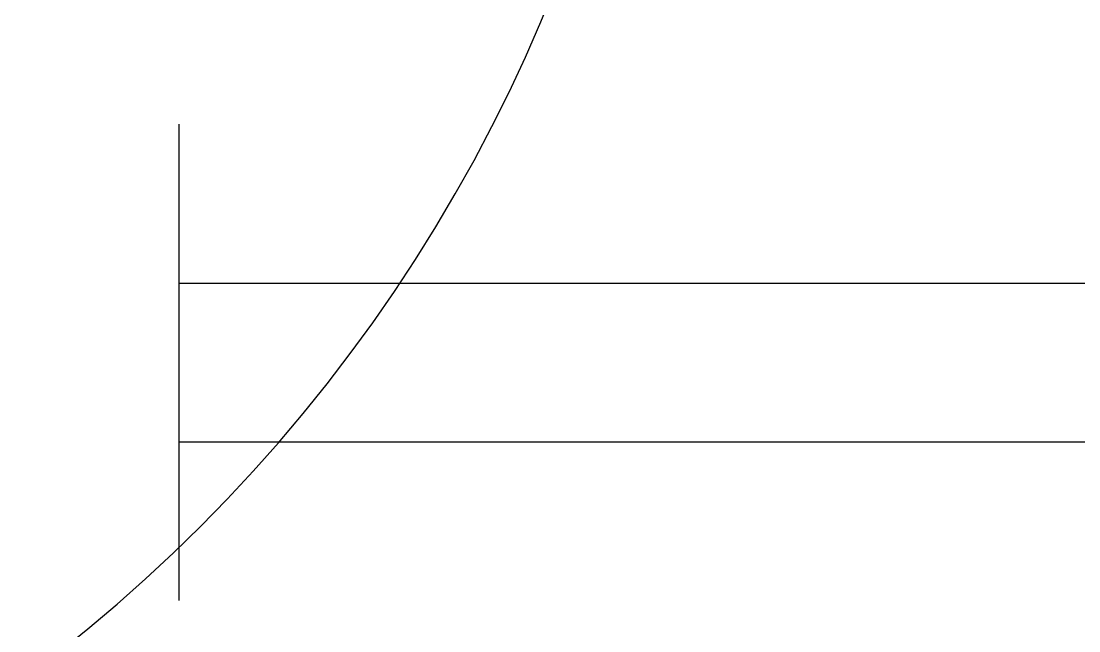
# Model space of a CAD drawing. Header units: millimetres. Extents: x -92759 to 184353, y -15225 to 86714.
# Drawn here: x -70239 to -69573, y 56218 to 56602 of the extents above; entities that cross this region are included whole.
import ezdxf

# ---------------------------------------------------------------- set-up
doc = ezdxf.new("R2010")
doc.units = ezdxf.units.MM
for name, color, linetype in [('0-1', 9, 'Continuous'), ('A-_DOOR----_E-1', 8, 'Continuous'), ('E-legend', 1, 'Continuous')]:
    doc.layers.add(name, color=color, linetype=linetype)

# ---------------------------------------------------------------- blocks, each defined once
blk = doc.blocks.new('IDA - F - Single - Swing - 1100L X 2200H -FMD-05 2HR ACOUSTIC-10593733-BLK8_RHH_1ST STOREY PLAN')
at = {"layer": 'A-_DOOR----_E-1'}
blk.add_arc((500, -112.5), 1000, 180, 270, dxfattribs=at)
blk.add_arc((500, -112.5), 1000, 180, 270, dxfattribs=at)
blk = doc.blocks.new('A$Cb2bf8f38')
at = {"layer": 'A-_DOOR----_E-1', "rotation": 90}
blk.add_blockref('IDA - F - Single - Swing - 1100L X 2200H -FMD-05 2HR ACOUSTIC-10593733-BLK8_RHH_1ST STOREY PLAN', (-28012.5, 23949.98), dxfattribs=at)
blk = doc.blocks.new('A$Cffc3e977')
at = {"layer": 'E-legend', "lineweight": 25}
for p, q in [((-200, 0), (-200, 1200)), ((-100, 0), (-100, 1200)), ((-300, 0), (0, 0))]:
    blk.add_line(p, q, dxfattribs=at)
blk = doc.blocks.new('EL_B8_L1_R4')
at = {"color": 0, "ltscale": 0.5, "rotation": 270}
blk.add_blockref('A$Cffc3e977', (-16413.64, -16862.19), dxfattribs=at)

msp = doc.modelspace()

# ---------------------------------------------------------------- block references
at = {"layer": '0-1'}
msp.add_blockref('A$Cb2bf8f38', (-42933.02, 32541.24), dxfattribs=at)

# ---------------------------------------------------------------- next in the draw order: block references
at = {"color": 0}
msp.add_blockref('EL_B8_L1_R4', (-53725.95, 73099.58), dxfattribs=at)

doc.saveas('drawing.dxf')
